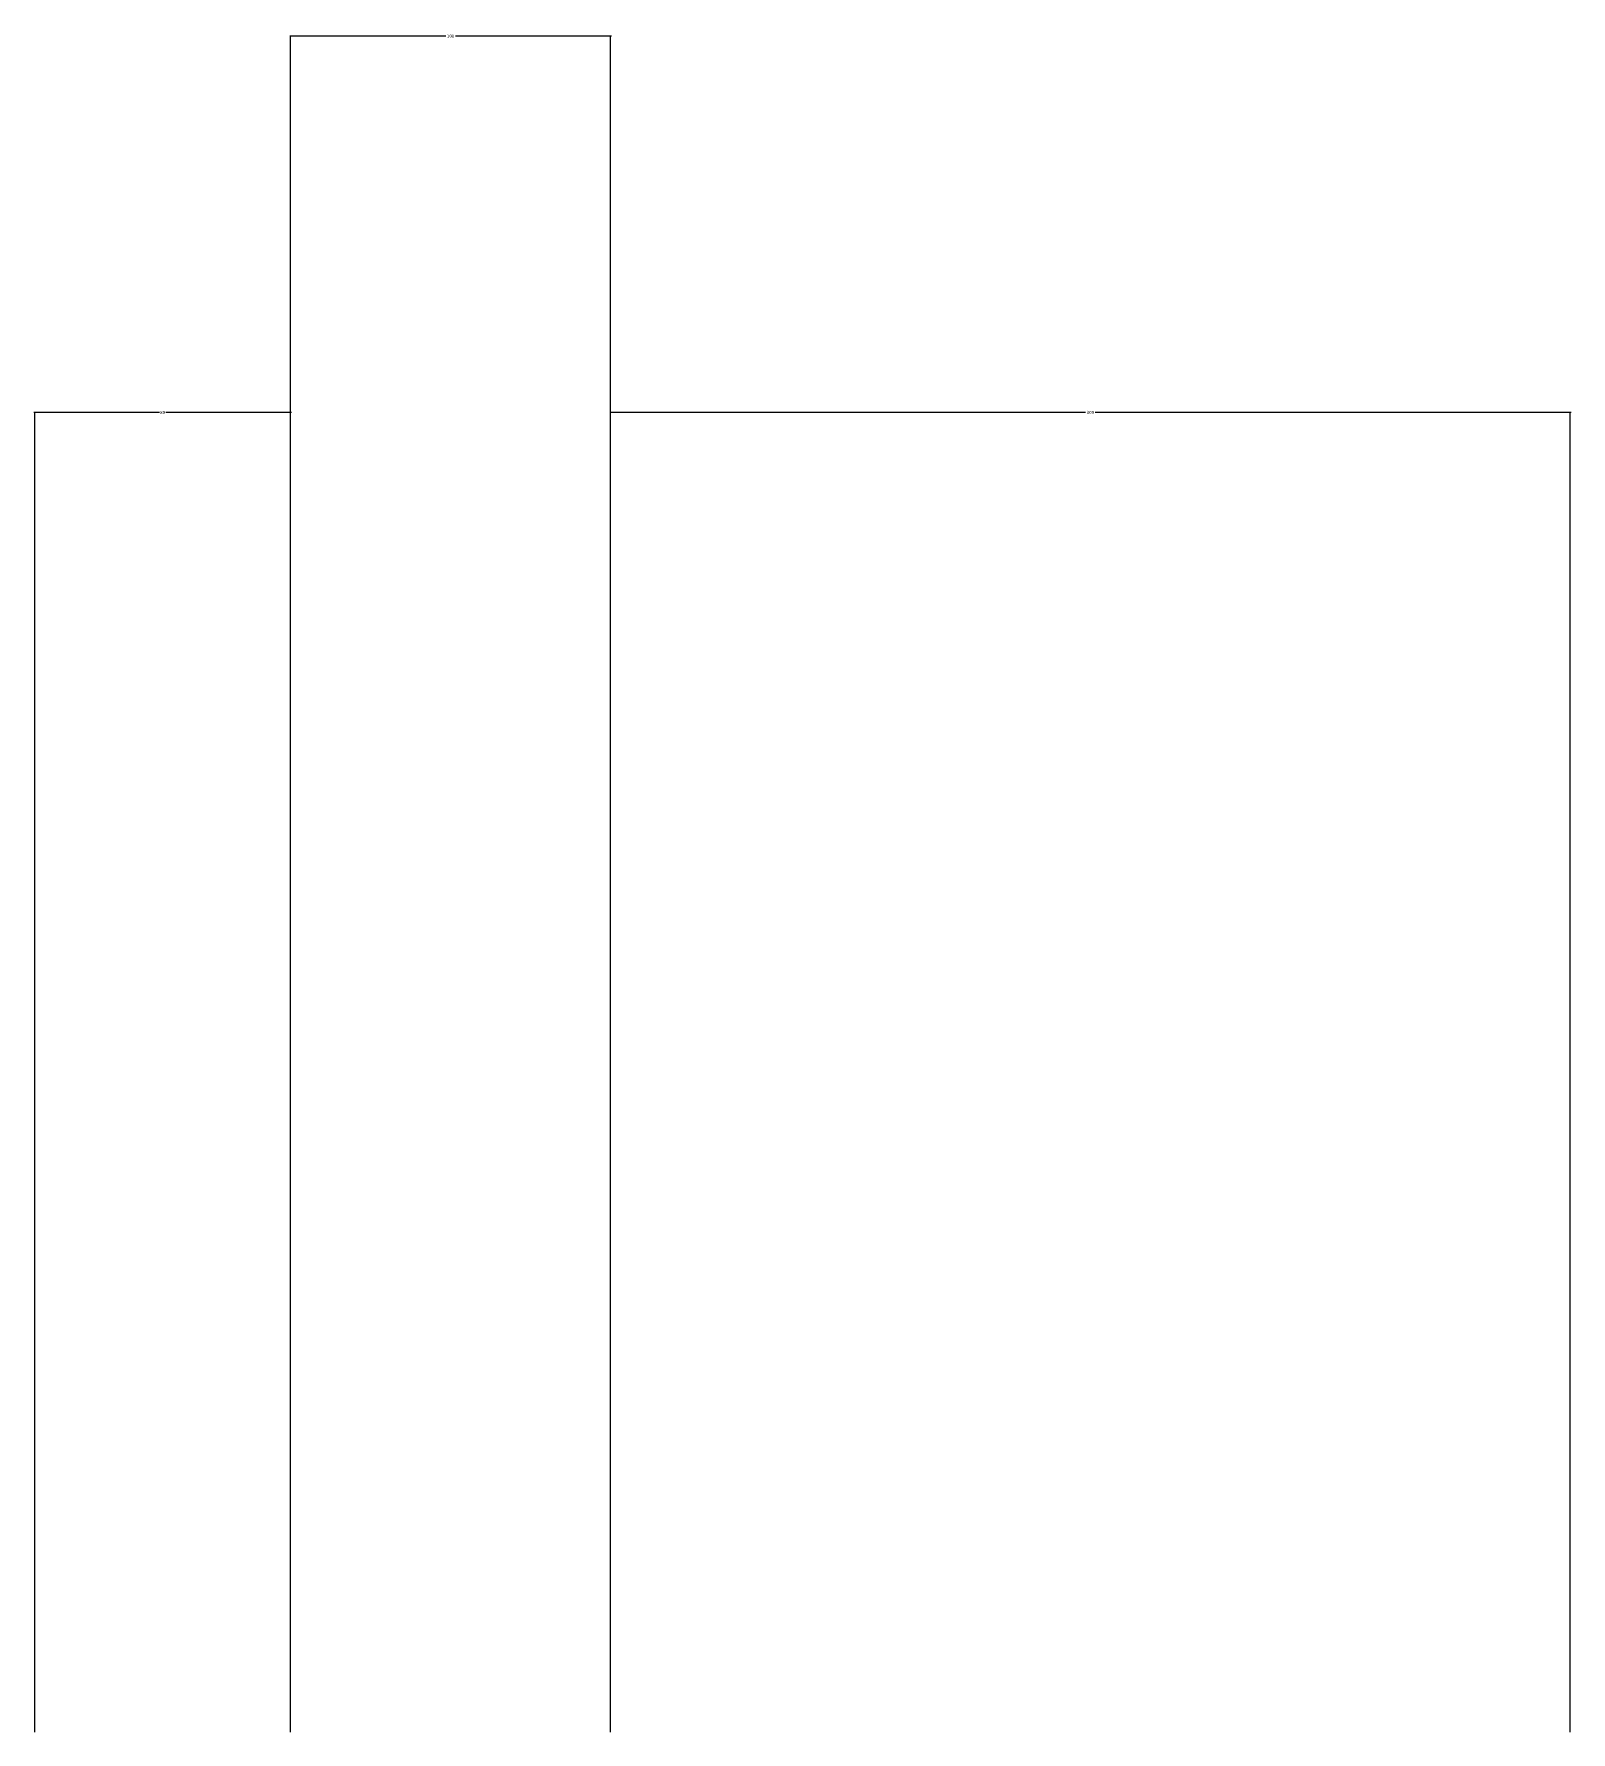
# Model space of a CAD drawing. Header units: metres. Extents: x -3692 to 571, y -2970 to 1681.
# Drawn here: x -3153 to -2673, y 1150 to 1681 of the extents above; entities that cross this region are included whole.
import ezdxf

# ---------------------------------------------------------------- set-up
doc = ezdxf.new("R2010")
doc.units = ezdxf.units.M
doc.layers.add('PUB_DIM', color=3, linetype='Continuous')
doc.dimstyles.get("Standard").update_dxf_attribs({"dimtxt": 2.5, "dimasz": 2.5, "dimexe": 1.25, "dimexo": 0.625, "dimtad": 1, "dimcen": 2.5, "dimazin": 3, "dimtfac": 1, "dimtmove": 0, "dimatfit": 3})

# ---------------------------------------------------------------- blocks, each defined once
blk = doc.blocks.new('*D12')
for p, q in [((-2824.28, 1562.82), (-2973.03, 1562.82)), ((-2972.78, 1150.47), (-2972.78, 1562.82)), ((-2672.53, 1562.82), (-2821.28, 1562.82)), ((-2672.78, 1150.47), (-2672.78, 1562.82))]:
    blk.add_line(p, q)
at = {"layer": 'Defpoints'}
for p in [(-2672.78, 1562.82), (-2972.78, 1150.47), (-2672.78, 1150.47)]:
    blk.add_point(p, dxfattribs=at)
at = {"layer": 'PUB_DIM', "insert": (-2822.78, 1562.82), "char_height": 1, "attachment_point": 5}
blk.add_mtext('300', dxfattribs=at)
blk = doc.blocks.new('*D13')
for p, q in [((-3024.28, 1680.42), (-3073.03, 1680.42)), ((-3072.78, 1150.47), (-3072.78, 1680.42)), ((-2972.53, 1680.42), (-3021.28, 1680.42)), ((-2972.78, 1150.47), (-2972.78, 1680.42))]:
    blk.add_line(p, q)
at = {"layer": 'Defpoints'}
for p in [(-2972.78, 1680.42), (-3072.78, 1150.47), (-2972.78, 1150.47)]:
    blk.add_point(p, dxfattribs=at)
at = {"layer": 'PUB_DIM', "insert": (-3022.78, 1680.42), "char_height": 1, "attachment_point": 5}
blk.add_mtext('100', dxfattribs=at)
blk = doc.blocks.new('*D14')
for p, q in [((-3113.78, 1562.82), (-3153.03, 1562.82)), ((-3152.78, 1150.47), (-3152.78, 1562.82)), ((-3072.53, 1562.82), (-3111.78, 1562.82)), ((-3072.78, 1150.47), (-3072.78, 1562.82))]:
    blk.add_line(p, q)
at = {"layer": 'Defpoints'}
for p in [(-3072.78, 1562.82), (-3152.78, 1150.47), (-3072.78, 1150.47)]:
    blk.add_point(p, dxfattribs=at)
at = {"layer": 'PUB_DIM', "insert": (-3112.78, 1562.82), "char_height": 1, "attachment_point": 5}
blk.add_mtext('80', dxfattribs=at)

msp = doc.modelspace()

# ---------------------------------------------------------------- dimensions: what is measured, and where the dimension line sits
at = {"layer": 'PUB_DIM'}
for base, p1, p2, picture, middle in [((-2972.78, 1680.42), (-2972.78, 1150.47), (-3072.78, 1150.47), '*D13', (-3022.78, 1680.42)), ((-3072.78, 1562.82), (-3072.78, 1150.47), (-3152.78, 1150.47), '*D14', (-3112.78, 1562.82)), ((-2672.78, 1562.82), (-2672.78, 1150.47), (-2972.78, 1150.47), '*D12', (-2822.78, 1562.82))]:
    dim = msp.add_linear_dim(base=base, p1=p1, p2=p2, dimstyle='Standard', dxfattribs=at)
    dim.commit()
    dim.dimension.update_dxf_attribs({"geometry": picture, "text_midpoint": middle})

doc.saveas('drawing.dxf')
